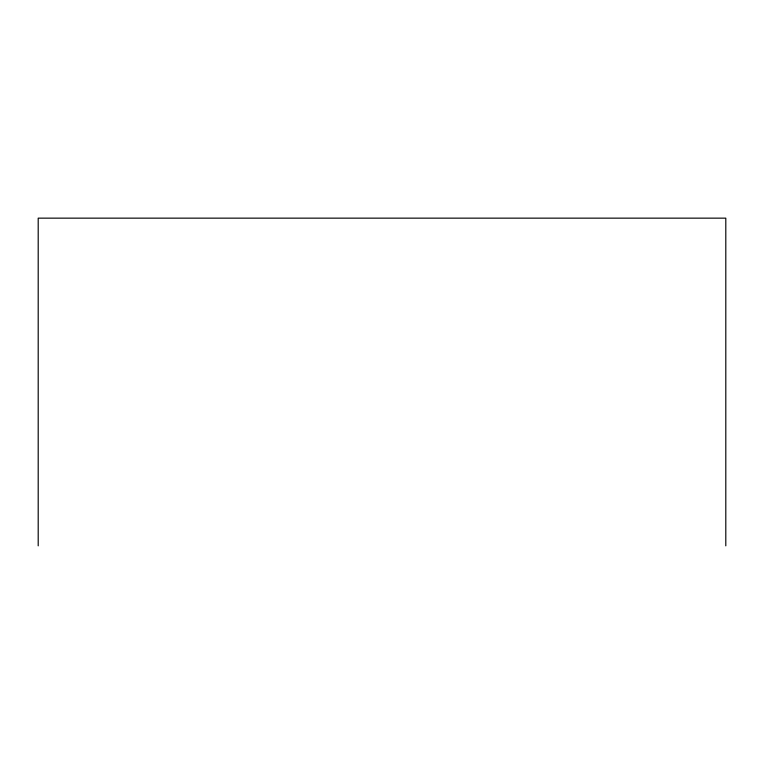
<?xml version="1.0" encoding="UTF-8"?>
<svg xmlns="http://www.w3.org/2000/svg" width="764" height="764" viewBox="0 0 764 764"><rect width="100%" height="100%" fill="white"/><g stroke="black" fill="none" stroke-linecap="round" stroke-linejoin="round"><path stroke-width="1.15" d="M725.8 545.849L725.8 218.151L38.2 218.151L38.2 545.849"/></g></svg>
